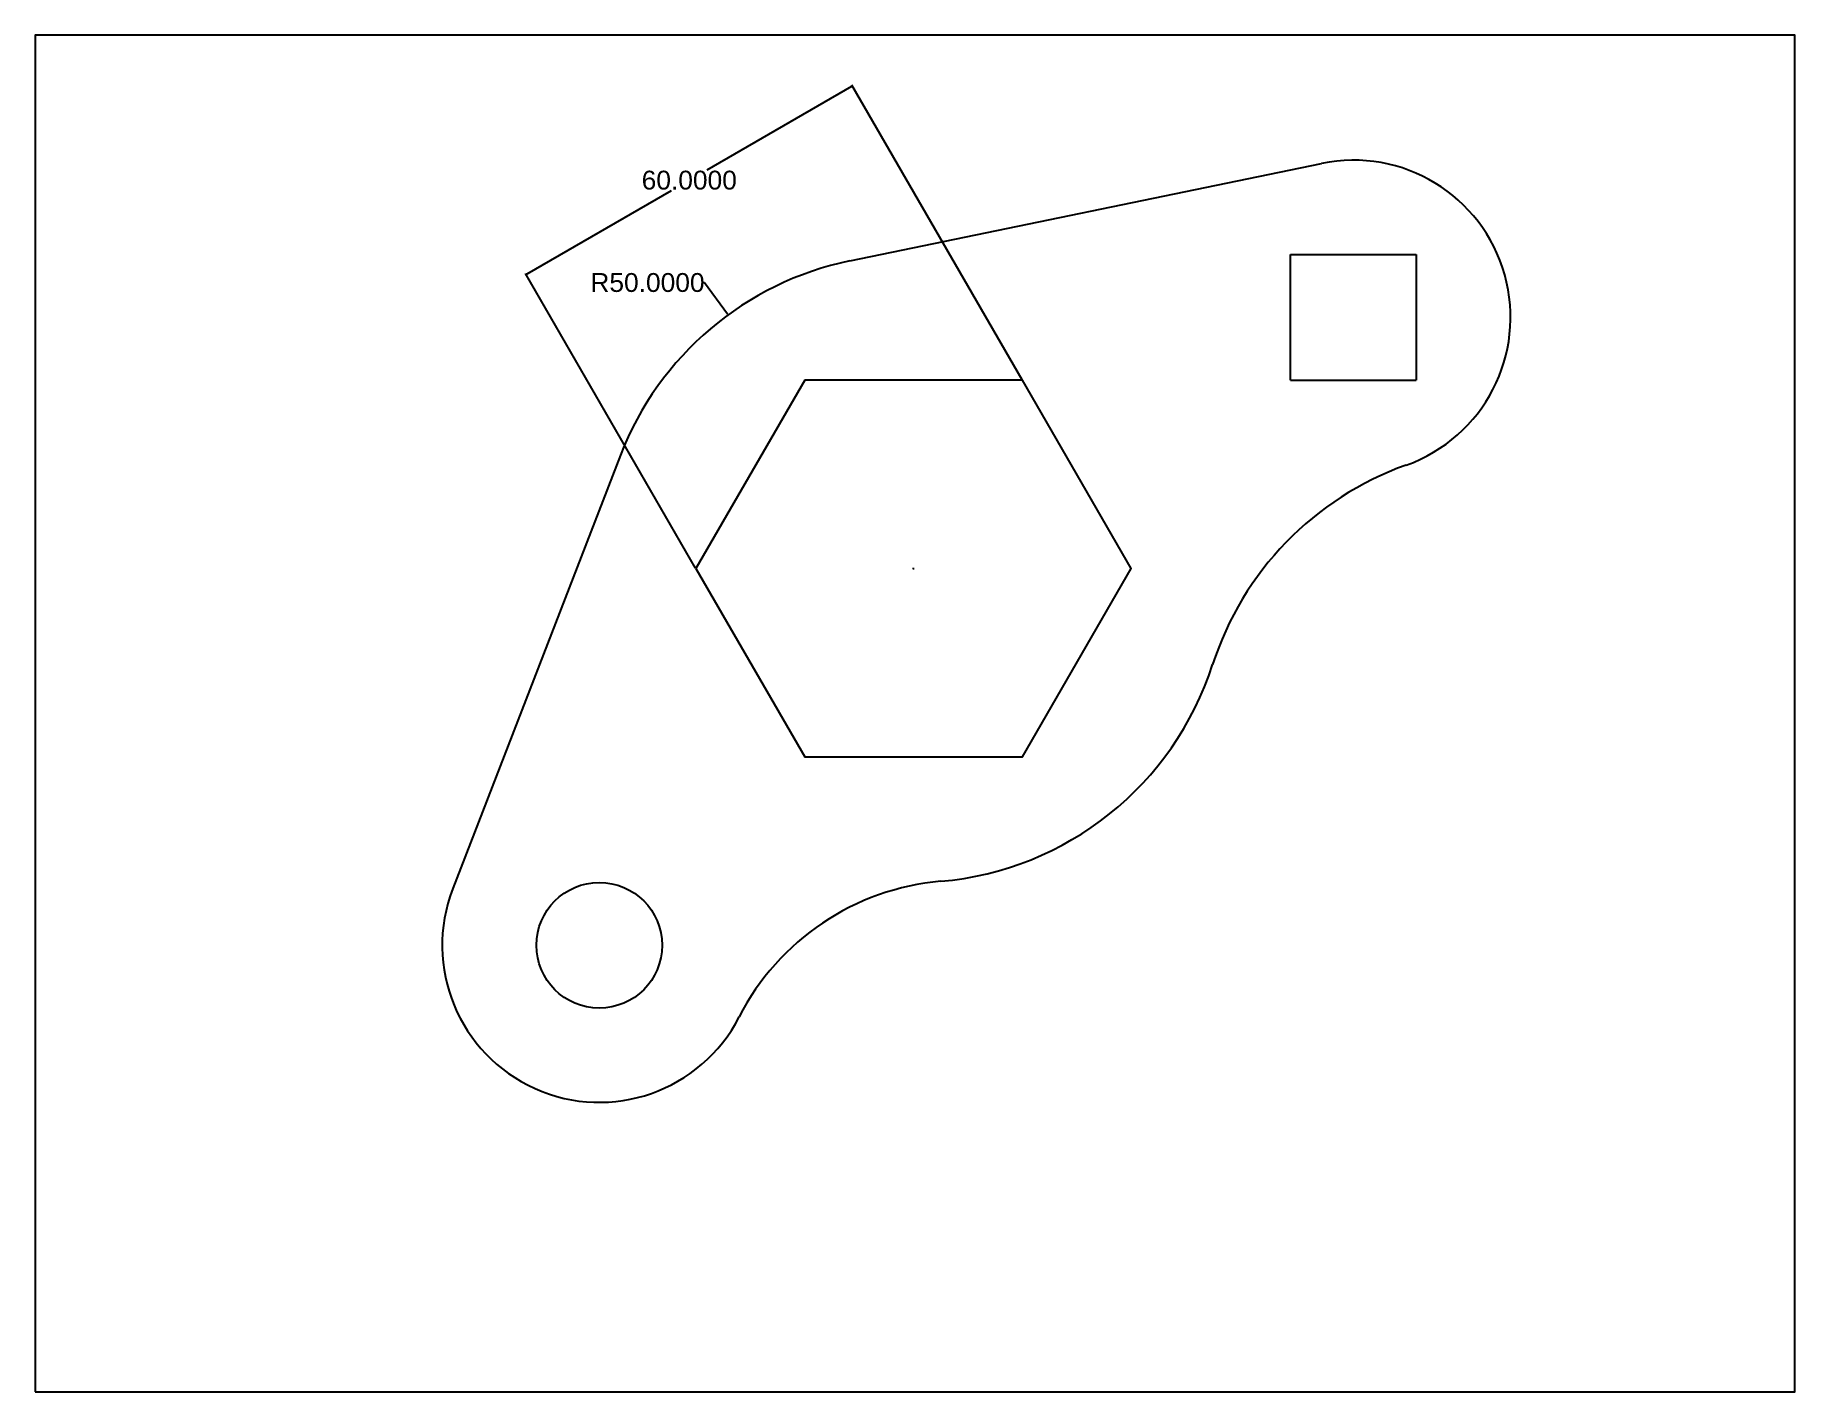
# Model space of a CAD drawing. Header units: millimetres. Extents: x 0 to 280, y 0 to 216.
import ezdxf

# ---------------------------------------------------------------- set-up
doc = ezdxf.new("R2010")
doc.units = ezdxf.units.MM
doc.header["$MEASUREMENT"] = 0
doc.styles.get("Standard").update_dxf_attribs({"font": 'arial.ttf'})
doc.dimstyles.get("Standard").update_dxf_attribs({"dimtxt": 3, "dimasz": 0.18, "dimexe": 0.18, "dimexo": 0.0625, "dimgap": 0.09, "dimtad": 0, "dimtih": 1, "dimtoh": 1, "dimdec": 4, "dimzin": 0, "dimdsep": 46, "dimtxsty": 'Standard', "dimcen": 0.09, "dimadec": 0, "dimazin": 0, "dimtfac": 1, "dimtdec": 4, "dimtofl": 0, "dimtmove": 0, "dimatfit": 3, "dimfxl": 1, "dimtolj": 1, "dimtzin": 0, "dimarcsym": 0})

# ---------------------------------------------------------------- blocks, each defined once
blk = doc.blocks.new('*D4')
at = {"color": 0, "lineweight": -2, "transparency": 16777216}
for p, q in [((129.91, 207.81), (106.89, 194.52)), ((157.05, 161.15), (129.97, 208.06)), ((78.26, 177.99), (101.27, 191.28)), ((105.09, 131.15), (78.01, 178.06))]:
    blk.add_line(p, q, dxfattribs=at)
at = {"color": 0, "transparency": 16777216}
for points in [[(129.89, 207.84), (129.92, 207.78), (130.06, 207.9)], [(78.24, 178.02), (78.27, 177.96), (78.1, 177.9)]]:
    blk.add_solid(points, dxfattribs=at)
at = {"layer": 'Defpoints', "color": 0, "transparency": 16777216}
for p in [(78.1, 177.9), (157.09, 161.1), (105.12, 131.1)]:
    blk.add_point(p, dxfattribs=at)
at = {"color": 0, "transparency": 16777216, "insert": (104.08, 192.9), "char_height": 3, "attachment_point": 5}
blk.add_mtext('\\A1;60.0000', dxfattribs=at)
blk = doc.blocks.new('*D5')
at = {"color": 0, "lineweight": -2, "transparency": 16777216}
for p, q in [((106.34, 176.6), (106.52, 176.6)), ((106.52, 176.6), (110.16, 171.62)), ((139.68, 131.1), (139.86, 131.1)), ((139.77, 131.01), (139.77, 131.19))]:
    blk.add_line(p, q, dxfattribs=at)
at = {"color": 0, "transparency": 16777216}
blk.add_solid([(110.19, 171.63), (110.14, 171.6), (110.27, 171.47)], dxfattribs=at)
at = {"layer": 'Defpoints', "color": 0, "transparency": 16777216}
for p in [(110.27, 171.47), (139.77, 131.1)]:
    blk.add_point(p, dxfattribs=at)
at = {"color": 0, "transparency": 16777216, "insert": (97.43, 176.6), "char_height": 3, "attachment_point": 5}
blk.add_mtext('\\A1;R50.0000', dxfattribs=at)

msp = doc.modelspace()

# ---------------------------------------------------------------- linework, layer by layer
for p, q in [((129.64241, 180.06177), (204.70372, 195.57947)), ((199.76504, 161.09717), (199.76504, 181.09717)), ((199.76504, 181.09717), (219.76504, 181.09717)), ((219.76504, 181.09717), (219.76504, 161.09717)), ((199.76504, 161.09717), (219.76504, 161.09717)), ((93.12902, 149.12718), (66.44703, 80.11217))]:
    msp.add_line(p, q)
for points in [[(0, 0), (280, 0), (280, 216), (0, 216)], [(122.44453, 161.09717), (105.12402, 131.09717), (122.44453, 101.09717), (157.08555, 101.09717), (174.40605, 131.09717), (157.08555, 161.09717)]]:
    msp.add_lwpolyline(points, close=True)
msp.add_circle((89.76504, 71.09717), 10)
for centre, radius, start, end in [((209.76504, 171.09717), 25, 289.6245611, 101.6804176), ((139.76504, 131.09717), 50, 101.6804176, 158.8629297), ((234.95419, 100.45365), 50, 109.6245611, 162.1554716), ((139.76504, 131.09717), 50, 274.9971144, 342.1554716), ((147.60454, 41.43925), 40, 94.9971144, 152.8529576), ((89.76504, 71.09717), 25, 158.8629297, 332.8529576)]:
    msp.add_arc(centre, radius, start, end)

# ---------------------------------------------------------------- dimensions: what is measured, and where the dimension line sits
dim = msp.add_aligned_dim(p1=(157.08555, 161.09717), p2=(105.12402, 131.09717), distance=-54.04382, dimstyle='Standard')
dim.commit()
dim.dimension.update_dxf_attribs({"geometry": '*D4', "text_midpoint": (104.08287, 192.90049)})
dim = msp.add_radius_dim(center=(139.76504, 131.09717), mpoint=(110.26883, 171.4701), dimstyle='Standard')
dim.commit()
dim.dimension.update_dxf_attribs({"geometry": '*D5', "text_midpoint": (97.43154, 176.5951), "dimtype": 164})

doc.saveas('drawing.dxf')
